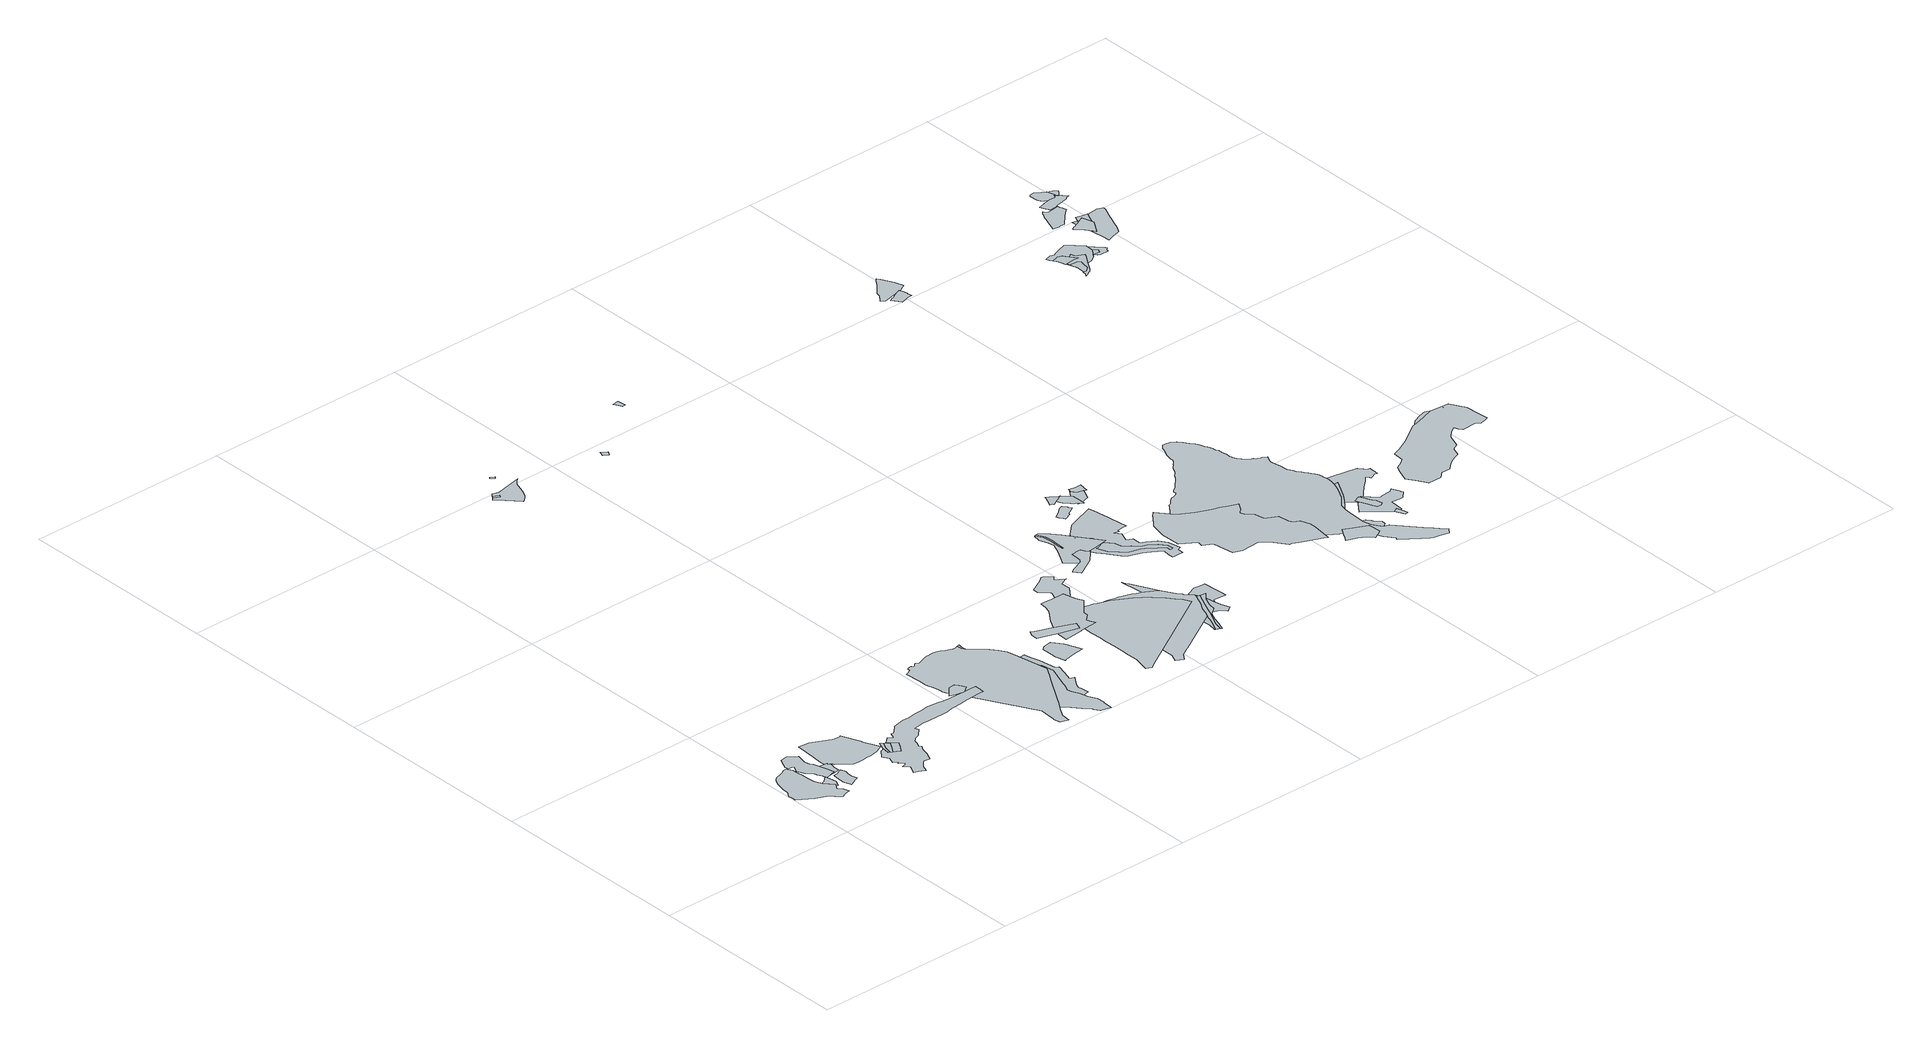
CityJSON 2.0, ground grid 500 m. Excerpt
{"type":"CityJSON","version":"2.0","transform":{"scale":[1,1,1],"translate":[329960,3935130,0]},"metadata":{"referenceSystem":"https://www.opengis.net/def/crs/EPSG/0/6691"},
"CityObjects":{
"object1":{"type":"GenericCityObject","attributes":{"prefecture":"14","disasterType":"1","areaType":"1","zoneNumber":"151-H24-47012","zoneName":"青根12","status":"0"},"geometry":[{"type":"MultiSurface","lod":"1","boundaries":[[[0,1,2,3,4,5,6,7,8,9,10,11,12,13,14,15,16,17,18,19,20,21,22,23,24,25,26,27,28,29,30,31,32,33,34]]]}]},
"object2":{"type":"GenericCityObject","attributes":{"prefecture":"14","disasterType":"1","areaType":"1","zoneNumber":"151-H24-47012","zoneName":"青根12","status":"0"},"geometry":[{"type":"MultiSurface","lod":"1","boundaries":[[[35,36,37,38,39,40,41,42,43,44,45,46]]]}]},
"object3":{"type":"GenericCityObject","attributes":{"prefecture":"14","disasterType":"1","areaType":"1","zoneNumber":"151-H24-47012","zoneName":"青根12","status":"0"},"geometry":[{"type":"MultiSurface","lod":"1","boundaries":[[[47,48,49,50,51,52,53,54,55,56,57,58,59,60,61,62,63,64,65,66,67,68,69,70]]]}]},
"object4":{"type":"GenericCityObject","attributes":{"prefecture":"14","disasterType":"1","areaType":"1","zoneNumber":"151-H24-47011","zoneName":"青根11","status":"0"},"geometry":[{"type":"MultiSurface","lod":"1","boundaries":[[[71,72,73,74,75,76,77,78,79,80,81,82,83,84]]]}]},
"object5":{"type":"GenericCityObject","attributes":{"prefecture":"14","disasterType":"1","areaType":"1","zoneNumber":"151-H24-47011","zoneName":"青根11","status":"0"},"geometry":[{"type":"MultiSurface","lod":"1","boundaries":[[[85,86,87,88,89,90,91,92,93,94,95,96,97,98]]]}]},
"object6":{"type":"GenericCityObject","attributes":{"prefecture":"14","disasterType":"1","areaType":"1","zoneNumber":"151-H24-47011","zoneName":"青根11","status":"0"},"geometry":[{"type":"MultiSurface","lod":"1","boundaries":[[[99,100,101,102,103,104,105,106,107,108,109,110,111,112,113,114,115,116,117,118,119,120,121]]]}]},
"object7":{"type":"GenericCityObject","attributes":{"prefecture":"14","disasterType":"1","areaType":"2","zoneNumber":"151-H24-47011","zoneName":"青根11","status":"0"},"geometry":[{"type":"MultiSurface","lod":"1","boundaries":[[[122,123,124,125,126,127,128]]]}]},
"object8":{"type":"GenericCityObject","attributes":{"prefecture":"14","disasterType":"1","areaType":"1","zoneNumber":"151-H24-47011","zoneName":"青根11","status":"0"},"geometry":[{"type":"MultiSurface","lod":"1","boundaries":[[[129,130,131,127,132,133,134,135,136,137,138,123,139]]]}]},
"object9":{"type":"GenericCityObject","attributes":{"prefecture":"14","disasterType":"1","areaType":"1","zoneNumber":"151-H24-47011","zoneName":"青根11","status":"0"},"geometry":[{"type":"MultiSurface","lod":"1","boundaries":[[[140,141,142,143,144,145,146,147,148,149,150,151,152,153,154,155,156,157,158,159,160,161,162,163,164,165,166,167,168,169,170,171,172,173,174,175,176,177,178,179,180,181,182,183,184,185,186,187,188,189,190,191,192,193,194,195,196,197,198,199,200,201,202,203,204,205,206,207,208,209,210]]]}]},
"object10":{"type":"GenericCityObject","attributes":{"prefecture":"14","disasterType":"1","areaType":"1","zoneNumber":"151-H24-47011","zoneName":"青根11","status":"0"},"geometry":[{"type":"MultiSurface","lod":"1","boundaries":[[[211,212,213,214,215,216,217,218,219,220]]]}]},
"object11":{"type":"GenericCityObject","attributes":{"prefecture":"14","disasterType":"2","areaType":"1","zoneNumber":82976,"zoneName":"口の沢","status":"0"},"geometry":[{"type":"MultiSurface","lod":"1","boundaries":[[[221,222,223,224,225,226,227,228,229,230,231,232,233,234,235,236,237,238,239,240,241,242,243,244,245,246,247,248,249,250,251,252,253,254,255,256,257,258,259,260,261,262,263,264,265,266,267,268,269,270,271,272,273,274,275,276,277,278,279,280,281,282,283,284,285,286,287,288,289,290]]]}]},
"object12":{"type":"GenericCityObject","attributes":{"prefecture":"14","disasterType":"2","areaType":"1","zoneNumber":82975,"zoneName":"東野","status":"0"},"geometry":[{"type":"MultiSurface","lod":"1","boundaries":[[[291,292,293,294,295,296,297,298,299,300,301,302,303,304,305,306,307,308,309,310,311,312,313,314,315,316,317,318,319,320,321,322,323,324,325,326,327,328,329,330,331,332,333,334,335,336,337,338,339,284,285,286,340,341,288,289,342]]]}]},
"object13":{"type":"GenericCityObject","attributes":{"prefecture":"14","disasterType":"2","areaType":"2","zoneNumber":84967,"zoneName":"小沢左支流3","status":"0"},"geometry":[{"type":"MultiSurface","lod":"1","boundaries":[[[343,344,345,346,347]]]}]},
"object14":{"type":"GenericCityObject","attributes":{"prefecture":"14","disasterType":"1","areaType":"1","zoneNumber":"151-H24-47007","zoneName":"青根7","status":"0"},"geometry":[{"type":"MultiSurface","lod":"1","boundaries":[[[348,349,350,351,352,353,354,355,356,357,358,359,360,361,362,363,364,365,366,367,368,369,370,371,372,373,374,375,376,377]]]}]},
"object15":{"type":"GenericCityObject","attributes":{"prefecture":"14","disasterType":"2","areaType":"1","zoneNumber":84967,"zoneName":"小沢左支流3","status":"0"},"geometry":[{"type":"MultiSurface","lod":"1","boundaries":[[[378,379,380,381,382,383,384,385,386,387,388,389,390,391,392,393,394]]]}]},
"object16":{"type":"GenericCityObject","attributes":{"prefecture":"14","disasterType":"2","areaType":"2","zoneNumber":84968,"zoneName":"小沢左支流2","status":"0"},"geometry":[{"type":"MultiSurface","lod":"1","boundaries":[[[395,396,397,398,399]]]}]},
"object17":{"type":"GenericCityObject","attributes":{"prefecture":"14","disasterType":"1","areaType":"1","zoneNumber":"151-H24-47007","zoneName":"青根7","status":"0"},"geometry":[{"type":"MultiSurface","lod":"1","boundaries":[[[400,401,402,403,404,405,406,407,408,409,410,411,412,413,414]]]}]},
"object18":{"type":"GenericCityObject","attributes":{"prefecture":"14","disasterType":"1","areaType":"1","zoneNumber":"151-H24-47007","zoneName":"青根7","status":"0"},"geometry":[{"type":"MultiSurface","lod":"1","boundaries":[[[415,416,417,418,419,420,421,422,423,424]]]}]},
"object19":{"type":"GenericCityObject","attributes":{"prefecture":"14","disasterType":"1","areaType":"1","zoneNumber":"151-H24-47006","zoneName":"青根6","status":"0"},"geometry":[{"type":"MultiSurface","lod":"1","boundaries":[[[425,426,427,428,429,430,431,432,433,434,435,436,437,438,439,440,441,442,443,444,445]]]}]},
"object20":{"type":"GenericCityObject","attributes":{"prefecture":"14","disasterType":"2","areaType":"2","zoneNumber":84965,"zoneName":"小沢右支流5","status":"0"},"geometry":[{"type":"MultiSurface","lod":"1","boundaries":[[[446,447,448,449,450]]]}]},
"object21":{"type":"GenericCityObject","attributes":{"prefecture":"14","disasterType":"2","areaType":"1","zoneNumber":82980,"zoneName":"中津1","status":"0"},"geometry":[{"type":"MultiSurface","lod":"1","boundaries":[[[451,452,453,454,455,456,457,458,459,460,461,462,463,464,465,466,467,468,469,470,471,472,473,474,475,476,477,478,479,480,481,482,483,484,485,486,487,488,489,490,491,492]]]}]},
"object22":{"type":"GenericCityObject","attributes":{"prefecture":"14","disasterType":"1","areaType":"1","zoneNumber":"151-H24-47006","zoneName":"青根6","status":"0"},"geometry":[{"type":"MultiSurface","lod":"1","boundaries":[[[493,494,495,496,497,498,499,500,501,502,503,504,505,506,507,508,509,510,511,512,513]]]}]},
"object23":{"type":"GenericCityObject","attributes":{"prefecture":"14","disasterType":"2","areaType":"1","zoneNumber":82981,"zoneName":"中津2","status":"0"},"geometry":[{"type":"MultiSurface","lod":"1","boundaries":[[[514,515,516,517,518,519,520,521,522,523,524,525,526,527,528,529,530,531,532,533,534,535,536,537,538,539,540,541,542,543,544,545,546,547,548,549,550,551,552,553]]]}]},
"object24":{"type":"GenericCityObject","attributes":{"prefecture":"14","disasterType":"2","areaType":"2","zoneNumber":82018,"zoneName":"横山沢","status":"0"},"geometry":[{"type":"MultiSurface","lod":"1","boundaries":[[[554,555,556,557,558,559,560,561,562,563,564,565,566,567,568,569]]]}]},
"object25":{"type":"GenericCityObject","attributes":{"prefecture":"14","disasterType":"2","areaType":"1","zoneNumber":82018,"zoneName":"横山沢","status":"0"},"geometry":[{"type":"MultiSurface","lod":"1","boundaries":[[[570,571,572,573,574,575,576,577,578,579,580,581,582,583,584,585,586,516,517,518,587,588,589,522,590,591]]]}]},
"object26":{"type":"GenericCityObject","attributes":{"prefecture":"14","disasterType":"2","areaType":"1","zoneNumber":82978,"zoneName":"横山","status":"0"},"geometry":[{"type":"MultiSurface","lod":"1","boundaries":[[[592,593,594,595,596,597,598,599,560,586,600,601,602,603,604,605]]]}]},
"object27":{"type":"GenericCityObject","attributes":{"prefecture":"14","disasterType":"1","areaType":"1","zoneNumber":"151-H25-66241","zoneName":"牧野西41","status":"0"},"geometry":[{"type":"MultiSurface","lod":"1","boundaries":[[[606,607,608,609,610,611,612,613,614,615,616,617,618,619,620,621,622,623,624,625,626,627,628,629]]]}]},
"object28":{"type":"GenericCityObject","attributes":{"prefecture":"14","disasterType":"1","areaType":"1","zoneNumber":"151-H24-47006","zoneName":"青根6","status":"0"},"geometry":[{"type":"MultiSurface","lod":"1","boundaries":[[[630,631,632,633,634,635,636,637,638,639,640,641,642,643,644,645,646,647,648,649]]]}]},
"object29":{"type":"GenericCityObject","attributes":{"prefecture":"14","disasterType":"2","areaType":"2","zoneNumber":84964,"zoneName":"小沢右支流4","status":"0"},"geometry":[{"type":"MultiSurface","lod":"1","boundaries":[[[650,651,652,653,654,655,656]]]}]},
"object30":{"type":"GenericCityObject","attributes":{"prefecture":"14","disasterType":"2","areaType":"2","zoneNumber":84054,"zoneName":"長又沢","status":"0"},"geometry":[{"type":"MultiSurface","lod":"1","boundaries":[[[657,658,659,660,661,662,663,664,665,666,667]]]}]},
"object31":{"type":"GenericCityObject","attributes":{"prefecture":"14","disasterType":"2","areaType":"1","zoneNumber":84054,"zoneName":"長又沢","status":"0"},"geometry":[{"type":"MultiSurface","lod":"1","boundaries":[[[668,669,670,671,672,673,674,675,676,677,678,679,680,681,682]]]}]},
"object32":{"type":"GenericCityObject","attributes":{"prefecture":"14","disasterType":"1","areaType":"1","zoneNumber":"151-H25-66241","zoneName":"牧野西41","status":"0"},"geometry":[{"type":"MultiSurface","lod":"1","boundaries":[[[683,684,685,686,687,688,689,690,691,692,693,694,695,696,697,698,699,700,701,702]]]}]},
"object33":{"type":"GenericCityObject","attributes":{"prefecture":"14","disasterType":"1","areaType":"2","zoneNumber":"151-H25-66241","zoneName":"牧野西41","status":"0"},"geometry":[{"type":"MultiSurface","lod":"1","boundaries":[[[703,704,705,706,707,708,709,710,711,712,713,714,715,716,717,718,719,720,721,722,723,724]]]}]},
"object34":{"type":"GenericCityObject","attributes":{"prefecture":"14","disasterType":"1","areaType":"1","zoneNumber":"151-H25-66241","zoneName":"牧野西41","status":"0"},"geometry":[{"type":"MultiSurface","lod":"1","boundaries":[[[725,726,727,728,729,730,731,732,733,734,735,736,737,738,739,740,741,742,743,744,745,746,747,748,749,750,751,752,753,754,755,756,757,758,759,760,761,762,763,764,765,766,767,768,769,770]]]}]},
"object35":{"type":"GenericCityObject","attributes":{"prefecture":"14","disasterType":"1","areaType":"1","zoneNumber":"151-H25-66240","zoneName":"牧野西40","status":"0"},"geometry":[{"type":"MultiSurface","lod":"1","boundaries":[[[771,772,773,774,775,776,777,778,779,780,781,782,783,784,785,786,787,788]]]}]},
"object36":{"type":"GenericCityObject","attributes":{"prefecture":"14","disasterType":"1","areaType":"1","zoneNumber":"151-H25-66240","zoneName":"牧野西40","status":"0"},"geometry":[{"type":"MultiSurface","lod":"1","boundaries":[[[789,790,791,792,793,794,795,796,797,798,799]]]}]},
"object37":{"type":"GenericCityObject","attributes":{"prefecture":"14","disasterType":"1","areaType":"1","zoneNumber":"151-H25-66240","zoneName":"牧野西40","status":"0"},"geometry":[{"type":"MultiSurface","lod":"1","boundaries":[[[795,800,801,802,803,804,805,806,807,808,809,810,811,812,813,814,815,816]]]}]},
"object38":{"type":"GenericCityObject","attributes":{"prefecture":"14","disasterType":"1","areaType":"1","zoneNumber":"151-H25-66240","zoneName":"牧野西40","status":"0"},"geometry":[{"type":"MultiSurface","lod":"1","boundaries":[[[817,818,819,820,821,822,823,824,825,826,827,828,829,830,831,832,833,834,835,836,837,838,839,840,841]]]}]},
"object39":{"type":"GenericCityObject","attributes":{"prefecture":"14","disasterType":"1","areaType":"1","zoneNumber":"151-H25-66240","zoneName":"牧野西40","status":"0"},"geometry":[{"type":"MultiSurface","lod":"1","boundaries":[[[842,843,844,845,846,847,848,849,850,851,852,853,854,855]]]}]},
"object40":{"type":"GenericCityObject","attributes":{"prefecture":"14","disasterType":"1","areaType":"1","zoneNumber":"151-H24-47005","zoneName":"青根5","status":"0"},"geometry":[{"type":"MultiSurface","lod":"1","boundaries":[[[856,857,858,859,860,861,862,863,864,865,866,867,868,869,870,871,872,873,874,875,876,877,878,879,880,881,882,883,884,885,886,887,888,889,890,891,892,893,894,895,896,897,898,899]]]}]},
"object41":{"type":"GenericCityObject","attributes":{"prefecture":"14","disasterType":"1","areaType":"1","zoneNumber":"151-H24-47005","zoneName":"青根5","status":"0"},"geometry":[{"type":"MultiSurface","lod":"1","boundaries":[[[900,901,902,903,904,905,906,907,908,909,910,911]]]}]},
"object42":{"type":"GenericCityObject","attributes":{"prefecture":"14","disasterType":"2","areaType":"1","zoneNumber":82019,"zoneName":"平丸沢","status":"0"},"geometry":[{"type":"MultiSurface","lod":"1","boundaries":[[[912,913,914,915,916,917,918,919,920,921,922,923,924,925,926,927,928,929,930,931,932,933,934,935,936,937,938,939,940,941,942,943,944,945,946,947,948,949,950,951,952,953,954,955,956,957,958,959,960,961,962,963,964,965,966,967,968,969,970,971,972,973,974,975,976,977,978,979,980,981,982,983,984,985,986,987,988,989,990,991,992,993,994,995,996,997,998,999,1000,1001,1002,1003,1004,1005,1006,1007,1008,1009,1010,1011,1012,1013,1014,1015,1016,1017,1018,1019,1020,1021,1022,1023,1024,1025,1026,1027,1028,1029,1030,1031,1032,1033,1034,1035,1036,1037,1038,1039,1040,1041,1042,1043,1044,1045,1046,1047,1048,1049,1050,1051,1052,1053,1054,1055,1056,1057,1058,1059,1060,1061,1062,1063,1064,1065,1066,1067,1068,1069,1070,1071,1072,1073,1074,1075,1076,1077,1078,1079,1080,1081,1082,1083,1084,1085,1086,1087,1088,1089,1090,1091,1092,1093,1094,1095,1096,1097,1098,1099,1100,1101,1102,1103,1104,1105,1106,1107,1108,1109,1110,1111,1112,1113,1114,1115,1116,1117,1118,1119,1120,1121,1122,1123,1124,1125,1126,1127,1128,1129,1130,1131,1132,1133,1134,1135,1136,1137,1138,1139,1140,1141,1142,1143,1144,1145,1146,1147,1148,1149,1150,1151,1152,1153,1154,1155,1156,1157,1158,1159,1160,1161,1162,1163,1164,1165,1166,1167,1168,1169,1170]]]}]},
"object43":{"type":"GenericCityObject","attributes":{"prefecture":"14","disasterType":"1","areaType":"1","zoneNumber":"151-H24-47005","zoneName":"青根5","status":"0"},"geometry":[{"type":"MultiSurface","lod":"1","boundaries":[[[1171,1172,1173,1174,1175,1176,1177,1178,1179,1180,1181,1182,1183,1184]]]}]},
"object44":{"type":"GenericCityObject","attributes":{"prefecture":"14","disasterType":"1","areaType":"1","zoneNumber":"151-H24-47005","zoneName":"青根5","status":"0"},"geometry":[{"type":"MultiSurface","lod":"1","boundaries":[[[1185,1186,1187,1188,1189,1043,1190,1191,1192,1193,1194,1195,1196,1197,1198,1199,1200,1201]]]}]},
"object45":{"type":"GenericCityObject","attributes":{"prefecture":"14","disasterType":"1","areaType":"1","zoneNumber":"151-H24-47004","zoneName":"青根4","status":"0"},"geometry":[{"type":"MultiSurface","lod":"1","boundaries":[[[1202,1203,1204,1205,1206,1207,1208,1209,1210,1211,1212,1213]]]}]},
"object46":{"type":"GenericCityObject","attributes":{"prefecture":"14","disasterType":"1","areaType":"1","zoneNumber":"151-H24-47004","zoneName":"青根4","status":"0"},"geometry":[{"type":"MultiSurface","lod":"1","boundaries":[[[1214,1215,1216,1217,1218,1219,1220,1221,1222,1223]]]}]},
"object47":{"type":"GenericCityObject","attributes":{"prefecture":"14","disasterType":"1","areaType":"1","zoneNumber":"151-H24-47004","zoneName":"青根4","status":"0"},"geometry":[{"type":"MultiSurface","lod":"1","boundaries":[[[1224,1225,1226,1218,1227,1228,1229,1230,1231,1232,1233,1234,1235,1236,1237,1238,1239,1240,1241,1242,1243,1244,1245]]]}]},
"object48":{"type":"GenericCityObject","attributes":{"prefecture":"14","disasterType":"1","areaType":"1","zoneNumber":"151-H24-47004","zoneName":"青根4","status":"0"},"geometry":[{"type":"MultiSurface","lod":"1","boundaries":[[[1246,1247,1248,1249,1250,1251,1252,1253,1254,1255,1256,1257,1258,1259,1260,1261,1262,1263,1264,1265,1266,1267,1268,1269,1270]]]}]},
"object49":{"type":"GenericCityObject","attributes":{"prefecture":"14","disasterType":"1","areaType":"1","zoneNumber":"151-H25-66238","zoneName":"牧野西38","status":"0"},"geometry":[{"type":"MultiSurface","lod":"1","boundaries":[[[1271,1272,1273,1274,1275,1276,1277,1278,1279,1280,1281,1282,1283,1284,1285,1286]]]}]},
"object50":{"type":"GenericCityObject","attributes":{"prefecture":"14","disasterType":"1","areaType":"1","zoneNumber":"151-H25-66238","zoneName":"牧野西38","status":"0"},"geometry":[{"type":"MultiSurface","lod":"1","boundaries":[[[1287,1288,1289,1290,1291,1292,1293,1294,1295,1296,1297,1298,1299,1300,1301,1302,1303,1304,1305]]]}]},
"object51":{"type":"GenericCityObject","attributes":{"prefecture":"14","disasterType":"1","areaType":"2","zoneNumber":"151-H25-66238","zoneName":"牧野西38","status":"0"},"geometry":[{"type":"MultiSurface","lod":"1","boundaries":[[[1306,1307,1308,1298,1299,1309,1310,1311,1312,1289]]]}]},
"object52":{"type":"GenericCityObject","attributes":{"prefecture":"14","disasterType":"1","areaType":"1","zoneNumber":"151-H24-47004","zoneName":"青根4","status":"0"},"geometry":[{"type":"MultiSurface","lod":"1","boundaries":[[[1313,1314,1315,1316,1317,1318,1319,1320,1321,1322,1323,1324,1325,1326,1327,1328,1329,1330,1331,1332,1333,1334,1335,1336,1337,1338,1339,1340,1341,1342,1343,1344,1345,1346,1347,1348,1349,1350,1351,1352,1353,1354]]]}]},
"object53":{"type":"GenericCityObject","attributes":{"prefecture":"14","disasterType":"1","areaType":"1","zoneNumber":"151-H24-47004","zoneName":"青根4","status":"0"},"geometry":[{"type":"MultiSurface","lod":"1","boundaries":[[[1355,1356,1357,1358,1359,1360,1361,1362,1363,1364,1365,1366,1367,1368,1369,1370,1371,1372,1373,1374,1375]]]}]},
"object54":{"type":"GenericCityObject","attributes":{"prefecture":"14","disasterType":"1","areaType":"2","zoneNumber":"151-H25-66236","zoneName":"牧野西36","status":"0"},"geometry":[{"type":"MultiSurface","lod":"1","boundaries":[[[1376,1377,1378,1379,1380,1381,1382,1383,1384,1385,1386,1387,1388]]]}]},
"object55":{"type":"GenericCityObject","attributes":{"prefecture":"14","disasterType":"1","areaType":"2","zoneNumber":"151-H25-66236","zoneName":"牧野西36","status":"0"},"geometry":[{"type":"MultiSurface","lod":"1","boundaries":[[[1389,1390,1391,1392,1393,1394,1395,1396,1397,1398,1399,1400]]]}]},
"object56":{"type":"GenericCityObject","attributes":{"prefecture":"14","disasterType":"1","areaType":"1","zoneNumber":"151-H25-66236","zoneName":"牧野西36","status":"0"},"geometry":[{"type":"MultiSurface","lod":"1","boundaries":[[[1401,1382,1383,1384,1385,1386,1402,1403,1404,1405,1406,1407,1408,1409,1410,1411,1412,1413,1414,1415,1416,1417,1418,1419,1420,1421]]]}]},
"object57":{"type":"GenericCityObject","attributes":{"prefecture":"14","disasterType":"1","areaType":"1","zoneNumber":"151-H25-66236","zoneName":"牧野西36","status":"0"},"geometry":[{"type":"MultiSurface","lod":"1","boundaries":[[[1422,1423,1424,1425,1426,1427,1428,1429,1430,1431,1432,1433,1434,1435,1436,1437,1438,1439,1440,1441,1442,1443,1444,1445,1446,1393,1394,1395,1396,1447]]]}]},
"object58":{"type":"GenericCityObject","attributes":{"prefecture":"14","disasterType":"1","areaType":"2","zoneNumber":"151-H25-66236","zoneName":"牧野西36","status":"0"},"geometry":[{"type":"MultiSurface","lod":"1","boundaries":[[[1448,1449,1450,1451,1452,1453,1454,1455,1456]]]}]},
"object59":{"type":"GenericCityObject","attributes":{"prefecture":"14","disasterType":"1","areaType":"1","zoneNumber":"151-H25-66236","zoneName":"牧野西36","status":"0"},"geometry":[{"type":"MultiSurface","lod":"1","boundaries":[[[1457,1453,1458,1459,1460,1461,1462,1463,1464,1465,1466,1467,1468,1469,1470,1471,1472]]]}]},
"object60":{"type":"GenericCityObject","attributes":{"prefecture":"14","disasterType":"1","areaType":"1","zoneNumber":"151-H25-66235","zoneName":"牧野西35","status":"0"},"geometry":[{"type":"MultiSurface","lod":"1","boundaries":[[[1473,1474,1475,1476,1477,1478,1479,1480,1481,1482,1483,1484,1485,1486,1487,1488,1489,1490,1491,1492,1493,1494,1495,1496,1497]]]}]},
"object61":{"type":"GenericCityObject","attributes":{"prefecture":"14","disasterType":"1","areaType":"1","zoneNumber":"151-H25-66234","zoneName":"牧野西34","status":"0"},"geometry":[{"type":"MultiSurface","lod":"1","boundaries":[[[1498,1499,1500,1501,1502,1503,1504,1505,1506,1507,1508,1509,1510,1511,1512,1513,1514,1515]]]}]},
"object62":{"type":"GenericCityObject","attributes":{"prefecture":"14","disasterType":"1","areaType":"1","zoneNumber":"151-H25-66234","zoneName":"牧野西34","status":"0"},"geometry":[{"type":"MultiSurface","lod":"1","boundaries":[[[1516,1517,1518,1519,1520,1521,1522,1523,1524,1525,1526,1527,1528,1529]]]}]},
"object63":{"type":"GenericCityObject","attributes":{"prefecture":"14","disasterType":"1","areaType":"1","zoneNumber":"151-H25-66234","zoneName":"牧野西34","status":"0"},"geometry":[{"type":"MultiSurface","lod":"1","boundaries":[[[1530,1531,1532,1533,1534,1535,1536,1537,1538,1539,1540,1541,1542,1543,1544,1545,1546,1547,1548,1549,1550,1551,1552,1553,1554,1555]]]}]},
"object64":{"type":"GenericCityObject","attributes":{"prefecture":"14","disasterType":"1","areaType":"1","zoneNumber":"151-H25-66235","zoneName":"牧野西35","status":"0"},"geometry":[{"type":"MultiSurface","lod":"1","boundaries":[[[1556,1557,1558,1559,1560,1561,1562,1563,1564,1565,1566,1567,1568,1569,1570,1571,1572,1573,1574,1575,1576,1577,1578,1579]]]}]},
"object65":{"type":"GenericCityObject","attributes":{"prefecture":"14","disasterType":"1","areaType":"1","zoneNumber":"151-H25-66235","zoneName":"牧野西35","status":"0"},"geometry":[{"type":"MultiSurface","lod":"1","boundaries":[[[1580,1581,1582,1583,1584,1585,1586,1587,1588,1589,1590,1591,1592,1593,1594,1595,1596,1597,1598,1599]]]}]},
"object66":{"type":"GenericCityObject","attributes":{"prefecture":"14","disasterType":"1","areaType":"1","zoneNumber":"151-H25-66235","zoneName":"牧野西35","status":"0"},"geometry":[{"type":"MultiSurface","lod":"1","boundaries":[[[1600,1601,1602,1603,1604,1605,1606,1607,1608,1609,1610,1611,1612,1613,1614,1615,1616,1617,1618]]]}]}
},
"vertices":[
[96,115,0],[102,117,0],[112,119,0],[108,134,0],[100,141,0],[98,144,0],[100,145,0],[108,157,0],[89,179,0],[81,197,0],[81,212,0],[80,223,0],[80,233,0],[78,246,0],[78,259,0],[73,270,0],[69,271,0],[66,271,0],[63,271,0],[55,267,0],[32,259,0],[28,255,0],[24,251,0],[19,240,0],[15,227,0],[12,214,0],[12,201,0],[2,187,0],[4,175,0],[4,168,0],[38,145,0],[67,132,0],[77,123,0],[87,112,0],[89,112,0],
[117,166,0],[116,176,0],[114,185,0],[112,195,0],[98,182,0],[77,176,0],[87,168,0],[98,160,0],[101,156,0],[103,152,0],[103,151,0],[109,151,0],
[129,195,0],[139,197,0],[136,213,0],[132,227,0],[126,249,0],[120,255,0],[118,268,0],[125,293,0],[104,308,0],[86,305,0],[78,289,0],[74,281,0],[74,279,0],[74,275,0],[74,271,0],[87,269,0],[90,268,0],[81,250,0],[89,232,0],[103,218,0],[105,212,0],[110,201,0],[111,190,0],[121,192,0],
[128,175,0],[127,155,0],[134,136,0],[144,140,0],[151,143,0],[160,147,0],[155,161,0],[157,174,0],[158,182,0],[155,194,0],[146,190,0],[140,187,0],[138,186,0],[129,186,0],
[141,195,0],[151,196,0],[151,210,0],[154,225,0],[149,229,0],[150,232,0],[140,233,0],[122,235,0],[103,237,0],[108,229,0],[114,220,0],[117,208,0],[120,193,0],[133,194,0],
[176,318,0],[149,321,0],[145,271,0],[143,244,0],[144,236,0],[145,226,0],[156,227,0],[158,219,0],[174,209,0],[191,194,0],[207,193,0],[218,193,0],[225,194,0],[241,195,0],[260,199,0],[279,208,0],[275,217,0],[262,248,0],[262,249,0],[243,295,0],[240,294,0],[223,294,0],[222,296,0],
[303,204,0],[299,208,0],[293,213,0],[285,196,0],[280,178,0],[284,175,0],[294,190,0],
[286,219,0],[278,200,0],[276,180,0],[291,171,0],[300,166,0],[302,169,0],[309,179,0],[317,193,0],[316,194,0],[310,199,0],[298,209,0],
[495,256,0],[490,257,0],[473,260,0],[456,260,0],[439,257,0],[419,257,0],[402,254,0],[382,254,0],[354,247,0],[340,233,0],[334,229,0],[328,230,0],[323,216,0],[312,224,0],[302,214,0],[284,203,0],[274,195,0],[268,194,0],[254,176,0],[262,159,0],[257,144,0],[268,137,0],[263,133,0],[274,124,0],[270,119,0],[261,117,0],[273,106,0],[263,85,0],[272,81,0],[279,77,0],[288,73,0],[294,91,0],[295,91,0],[303,100,0],[309,105,0],[323,102,0],[326,107,0],[326,108,0],[333,121,0],[337,140,0],[344,151,0],[340,155,0],[345,166,0],[348,177,0],[353,181,0],[355,183,0],[368,188,0],[384,205,0],[381,214,0],[382,214,0],[391,216,0],[409,219,0],[425,218,0],[443,218,0],[461,217,0],[476,218,0],[492,222,0],[497,221,0],[517,223,0],[537,226,0],[557,227,0],[573,228,0],[586,229,0],[587,239,0],[587,240,0],[587,243,0],[588,254,0],[572,254,0],[555,254,0],[535,254,0],[515,255,0],
[571,265,0],[566,274,0],[563,280,0],[558,289,0],[541,286,0],[521,263,0],[536,258,0],[547,255,0],[556,251,0],[559,256,0],
[626,408,0],[621,411,0],[617,412,0],[613,412,0],[609,413,0],[603,413,0],[596,412,0],[592,412,0],[584,410,0],[576,408,0],[559,401,0],[552,406,0],[548,402,0],[542,397,0],[540,400,0],[539,404,0],[533,404,0],[529,401,0],[526,400,0],[527,396,0],[527,393,0],[510,385,0],[513,352,0],[513,338,0],[512,330,0],[514,322,0],[518,311,0],[520,294,0],[521,284,0],[524,276,0],[529,270,0],[573,190,0],[584,170,0],[595,149,0],[606,129,0],[617,109,0],[628,88,0],[625,68,0],[624,48,0],[623,46,0],[627,31,0],[645,24,0],[648,46,0],[648,48,0],[660,67,0],[673,87,0],[685,107,0],[697,126,0],[709,146,0],[721,166,0],[733,185,0],[747,209,0],[730,299,0],[727,312,0],[718,330,0],[706,345,0],[694,356,0],[681,368,0],[671,377,0],[668,381,0],[665,387,0],[664,392,0],[664,399,0],[658,396,0],[657,395,0],[654,396,0],[649,397,0],[645,398,0],[640,400,0],[635,403,0],
[656,382,0],[657,375,0],[656,358,0],[654,337,0],[650,316,0],[649,296,0],[648,275,0],[649,255,0],[651,235,0],[652,215,0],[657,196,0],[660,180,0],[661,164,0],[659,148,0],[653,124,0],[650,107,0],[650,97,0],[652,93,0],[667,75,0],[682,58,0],[697,40,0],[712,23,0],[713,21,0],[721,8,0],[745,2,0],[747,27,0],[748,29,0],[747,49,0],[738,68,0],[733,88,0],[725,106,0],[723,116,0],[728,127,0],[735,149,0],[743,171,0],[751,193,0],[746,224,0],[735,245,0],[720,270,0],[708,287,0],[700,304,0],[694,325,0],[692,344,0],[681,363,0],[671,376,0],[669,384,0],[669,391,0],[671,401,0],[663,398,0],[651,397,0],[648,397,0],[651,389,0],
[339,1482,0],[341,1486,0],[327,1493,0],[326,1491,0],[324,1488,0],
[770,195,0],[763,200,0],[760,221,0],[755,242,0],[751,261,0],[747,280,0],[737,279,0],[734,279,0],[724,278,0],[726,256,0],[729,237,0],[733,216,0],[736,198,0],[728,195,0],[725,179,0],[723,156,0],[711,158,0],[702,143,0],[690,119,0],[694,88,0],[698,67,0],[729,75,0],[740,78,0],[750,81,0],[748,100,0],[747,108,0],[750,119,0],[767,143,0],[756,147,0],[764,170,0],
[379,1450,0],[383,1455,0],[386,1462,0],[389,1469,0],[392,1478,0],[396,1489,0],[399,1497,0],[402,1501,0],[407,1506,0],[414,1511,0],[370,1501,0],[348,1496,0],[334,1501,0],[319,1483,0],[338,1463,0],[364,1435,0],[374,1444,0],
[379,1543,0],[383,1547,0],[374,1554,0],[373,1552,0],[371,1551,0],
[801,208,0],[802,208,0],[806,209,0],[821,212,0],[855,217,0],[846,236,0],[838,258,0],[821,281,0],[809,279,0],[800,277,0],[792,270,0],[792,251,0],[792,230,0],[797,205,0],[797,206,0],
[912,301,0],[866,319,0],[826,335,0],[817,339,0],[810,326,0],[810,311,0],[819,308,0],[858,296,0],[906,283,0],[909,291,0],
[909,408,0],[905,388,0],[899,372,0],[891,361,0],[878,344,0],[866,322,0],[856,293,0],[854,268,0],[864,268,0],[900,272,0],[901,272,0],[945,276,0],[939,291,0],[937,298,0],[951,310,0],[953,323,0],[984,358,0],[976,377,0],[969,407,0],[937,407,0],[919,408,0],
[628,1465,0],[613,1474,0],[609,1462,0],[615,1458,0],[621,1454,0],
[1132,236,0],[1126,244,0],[1120,251,0],[1113,258,0],[1106,265,0],[1099,272,0],[1092,279,0],[1085,285,0],[1077,291,0],[1069,297,0],[1061,302,0],[1052,307,0],[1044,312,0],[1035,316,0],[1026,321,0],[1017,325,0],[1008,328,0],[999,331,0],[990,334,0],[980,337,0],[971,339,0],[961,341,0],[950,344,0],[937,345,0],[925,346,0],[915,346,0],[911,249,0],[911,226,0],[911,203,0],[912,180,0],[912,157,0],[912,134,0],[912,112,0],[912,111,0],[908,90,0],[903,70,0],[915,63,0],[933,76,0],[1152,205,0],[1147,214,0],[1142,223,0],[1138,228,0],
[994,439,0],[1010,447,0],[1013,447,0],[991,462,0],[999,470,0],[992,477,0],[987,482,0],[985,484,0],[982,485,0],[979,486,0],[978,486,0],[966,477,0],[934,460,0],[933,447,0],[953,430,0],[953,423,0],[946,408,0],[955,403,0],[965,397,0],[975,391,0],[995,417,0],
[1173,218,0],[1173,219,0],[1173,220,0],[1172,222,0],[1165,227,0],[1157,235,0],[1156,240,0],[1156,242,0],[1150,246,0],[1130,284,0],[1121,289,0],[1113,293,0],[1104,298,0],[1095,302,0],[1086,306,0],[1077,310,0],[1068,313,0],[1059,316,0],[1049,319,0],[1040,321,0],[1030,323,0],[1021,325,0],[1011,326,0],[1001,327,0],[992,327,0],[979,328,0],[978,71,0],[970,53,0],[987,43,0],[999,59,0],[1019,71,0],[1020,71,0],[1138,140,0],[1144,154,0],[1149,168,0],[1152,173,0],[1156,180,0],[1163,192,0],[1163,194,0],[1173,216,0],
[1131,105,0],[1139,123,0],[1148,141,0],[1156,159,0],[1164,177,0],[1173,195,0],[1180,211,0],[1172,214,0],[1165,199,0],[1156,181,0],[1147,163,0],[1139,144,0],[1133,125,0],[1126,107,0],[1116,89,0],[1125,85,0],
[1099,344,0],[1095,352,0],[1091,359,0],[1118,110,0],[1114,90,0],[1129,83,0],[1136,102,0],[1142,121,0],[1151,140,0],[1168,154,0],[1172,172,0],[1180,193,0],[1195,210,0],[1191,210,0],[1185,210,0],[1184,210,0],[1178,212,0],[1164,227,0],[1158,233,0],[1155,243,0],[1130,283,0],[1123,298,0],
[1167,141,0],[1170,140,0],[1184,125,0],[1198,136,0],[1189,155,0],[1189,159,0],[1186,178,0],[1182,201,0],[1170,190,0],[1169,189,0],[1163,177,0],[1160,169,0],[1157,165,0],[1150,148,0],
[1054,444,0],[1090,464,0],[1091,465,0],[1094,467,0],[1100,470,0],[1104,474,0],[1114,485,0],[1116,487,0],[1118,489,0],[1123,495,0],[1116,504,0],[1113,514,0],[1109,514,0],[1100,513,0],[1099,513,0],[1094,512,0],[1087,511,0],[1087,498,0],[1086,490,0],[1086,485,0],[1082,480,0],[1081,478,0],[1050,465,0],[1042,459,0],
[1220,207,0],[1218,239,0],[1206,240,0],[1191,242,0],[1167,232,0],[1157,213,0],[1151,192,0],[1146,174,0],[1160,170,0],[1166,168,0],[1171,167,0],[1175,167,0],[1185,164,0],[1187,172,0],[1190,178,0],[1193,180,0],[1196,179,0],[1206,177,0],[1223,177,0],[1222,187,0],
[776,1601,0],[776,1602,0],[761,1599,0],[762,1598,0],[771,1580,0],[775,1581,0],[778,1581,0],
[1088,602,0],[1089,582,0],[1089,562,0],[1088,543,0],[1091,544,0],[1092,562,0],[1093,582,0],[1092,602,0],[1082,620,0],[1080,619,0],[1077,618,0],
[1078,476,0],[1083,467,0],[1098,478,0],[1119,498,0],[1150,501,0],[1178,507,0],[1121,585,0],[1107,604,0],[1087,621,0],[1076,618,0],[1073,600,0],[1080,580,0],[1083,563,0],[1072,538,0],[1050,500,0],
[1121,495,0],[1127,498,0],[1128,499,0],[1142,505,0],[1134,511,0],[1133,515,0],[1135,515,0],[1145,521,0],[1162,530,0],[1147,545,0],[1145,547,0],[1135,556,0],[1132,558,0],[1127,563,0],[1116,545,0],[1108,530,0],[1106,519,0],[1106,504,0],[1112,491,0],[1118,494,0],
[1263,390,0],[1261,405,0],[1249,421,0],[1231,434,0],[1216,440,0],[1203,455,0],[1187,466,0],[1183,485,0],[1169,504,0],[1161,501,0],[1150,497,0],[1145,496,0],[1141,495,0],[1151,470,0],[1168,454,0],[1184,439,0],[1210,432,0],[1226,424,0],[1240,412,0],[1254,400,0],[1255,389,0],[1258,389,0],
[1129,483,0],[1143,465,0],[1152,453,0],[1161,439,0],[1164,436,0],[1165,435,0],[1172,429,0],[1202,419,0],[1219,409,0],[1230,401,0],[1242,392,0],[1240,387,0],[1241,382,0],[1239,379,0],[1239,364,0],[1243,364,0],[1249,364,0],[1257,364,0],[1267,364,0],[1268,379,0],[1276,382,0],[1274,391,0],[1270,413,0],[1258,432,0],[1237,445,0],[1224,451,0],[1225,473,0],[1210,480,0],[1220,504,0],[1209,517,0],[1222,514,0],[1222,519,0],[1225,521,0],[1229,520,0],[1238,521,0],[1248,522,0],[1242,562,0],[1241,571,0],[1236,614,0],[1234,624,0],[1219,619,0],[1197,611,0],[1163,599,0],[1137,574,0],[1118,541,0],[1125,493,0],
[1190,638,0],[1201,644,0],[1210,650,0],[1205,658,0],[1205,659,0],[1203,662,0],[1202,663,0],[1198,670,0],[1189,665,0],[1180,659,0],[1178,656,0],[1161,646,0],[1164,639,0],[1165,637,0],[1166,635,0],[1167,634,0],[1171,626,0],[1189,634,0],
[1192,710,0],[1187,699,0],[1183,690,0],[1191,689,0],[1192,686,0],[1200,691,0],[1215,699,0],[1220,703,0],[1204,714,0],[1196,719,0],[1194,715,0],
[1210,696,0],[1209,695,0],[1201,692,0],[1208,678,0],[1219,668,0],[1220,666,0],[1227,660,0],[1228,660,0],[1232,656,0],[1233,655,0],[1242,648,0],[1242,671,0],[1242,682,0],[1238,686,0],[1229,694,0],[1222,702,0],[1217,699,0],
[1237,652,0],[1262,660,0],[1265,667,0],[1266,669,0],[1270,677,0],[1270,678,0],[1274,686,0],[1258,690,0],[1249,702,0],[1245,695,0],[1244,694,0],[1235,681,0],[1234,680,0],[1232,677,0],[1233,675,0],[1234,672,0],[1234,670,0],[1235,666,0],[1235,663,0],[1232,663,0],[1232,661,0],[1232,660,0],[1233,658,0],[1232,657,0],[1230,653,0],
[1282,693,0],[1282,697,0],[1283,698,0],[1284,707,0],[1270,707,0],[1254,710,0],[1253,706,0],[1251,700,0],[1250,696,0],[1249,695,0],[1247,687,0],[1266,685,0],[1280,683,0],[1281,691,0],
[1521,300,0],[1516,309,0],[1512,336,0],[1485,351,0],[1480,375,0],[1465,393,0],[1462,401,0],[1462,403,0],[1462,404,0],[1463,404,0],[1464,405,0],[1471,409,0],[1483,430,0],[1474,433,0],[1463,437,0],[1443,445,0],[1427,451,0],[1392,465,0],[1357,485,0],[1326,524,0],[1314,512,0],[1315,511,0],[1291,483,0],[1282,444,0],[1282,395,0],[1318,371,0],[1316,358,0],[1338,346,0],[1341,328,0],[1346,294,0],[1367,286,0],[1414,288,0],[1434,270,0],[1437,266,0],[1447,252,0],[1456,237,0],[1462,237,0],[1476,231,0],[1527,209,0],[1536,205,0],[1540,236,0],[1543,254,0],[1542,270,0],[1535,293,0],
[1624,146,0],[1633,152,0],[1631,183,0],[1600,199,0],[1579,210,0],[1568,192,0],[1561,180,0],[1555,171,0],[1580,162,0],[1599,152,0],[1611,139,0],[1620,144,0],
[1423,565,0],[1420,563,0],[1416,560,0],[1415,559,0],[1413,557,0],[1413,556,0],[1412,553,0],[1412,550,0],[1412,548,0],[1411,547,0],[1410,546,0],[1408,545,0],[1406,544,0],[1403,543,0],[1401,542,0],[1396,541,0],[1393,540,0],[1390,538,0],[1388,537,0],[1385,534,0],[1380,529,0],[1377,526,0],[1374,524,0],[1372,523,0],[1371,522,0],[1370,522,0],[1365,515,0],[1353,501,0],[1349,496,0],[1345,491,0],[1342,488,0],[1340,483,0],[1338,478,0],[1336,473,0],[1335,471,0],[1333,463,0],[1332,457,0],[1331,448,0],[1332,447,0],[1332,439,0],[1332,438,0],[1331,433,0],[1331,432,0],[1331,428,0],[1331,426,0],[1331,423,0],[1330,418,0],[1330,413,0],[1330,410,0],[1330,408,0],[1331,406,0],[1335,402,0],[1336,400,0],[1338,397,0],[1340,396,0],[1341,396,0],[1343,396,0],[1344,396,0],[1345,395,0],[1346,393,0],[1347,392,0],[1348,392,0],[1349,391,0],[1350,390,0],[1350,389,0],[1351,389,0],[1352,389,0],[1355,389,0],[1357,388,0],[1358,388,0],[1359,388,0],[1361,388,0],[1362,389,0],[1363,389,0],[1364,388,0],[1365,388,0],[1365,387,0],[1365,386,0],[1364,385,0],[1363,383,0],[1361,370,0],[1358,360,0],[1357,356,0],[1357,350,0],[1356,345,0],[1355,329,0],[1369,323,0],[1395,312,0],[1409,305,0],[1417,299,0],[1432,285,0],[1439,277,0],[1446,270,0],[1452,263,0],[1462,257,0],[1478,248,0],[1504,235,0],[1528,222,0],[1608,169,0],[1617,152,0],[1625,132,0],[1642,109,0],[1639,102,0],[1679,72,0],[1695,61,0],[1702,58,0],[1716,55,0],[1738,50,0],[1748,62,0],[1735,77,0],[1726,87,0],[1721,92,0],[1664,156,0],[1652,161,0],[1636,184,0],[1632,204,0],[1634,227,0],[1635,250,0],[1636,265,0],[1638,275,0],[1641,282,0],[1645,287,0],[1650,293,0],[1656,299,0],[1661,305,0],[1665,311,0],[1668,317,0],[1670,320,0],[1672,325,0],[1679,338,0],[1682,346,0],[1684,354,0],[1686,361,0],[1688,368,0],[1689,376,0],[1689,380,0],[1689,386,0],[1688,392,0],[1687,397,0],[1686,403,0],[1684,408,0],[1682,413,0],[1679,416,0],[1677,420,0],[1674,424,0],[1672,427,0],[1665,437,0],[1663,440,0],[1659,447,0],[1657,450,0],[1656,453,0],[1653,460,0],[1650,465,0],[1649,471,0],[1648,484,0],[1646,495,0],[1644,510,0],[1646,517,0],[1648,521,0],[1650,525,0],[1652,528,0],[1650,529,0],[1645,534,0],[1643,535,0],[1642,535,0],[1637,535,0],[1635,536,0],[1634,536,0],[1632,538,0],[1627,542,0],[1625,544,0],[1619,546,0],[1617,548,0],[1615,549,0],[1610,554,0],[1605,559,0],[1602,562,0],[1600,565,0],[1599,568,0],[1597,573,0],[1595,576,0],[1595,579,0],[1594,582,0],[1594,586,0],[1594,593,0],[1594,596,0],[1593,602,0],[1592,605,0],[1592,608,0],[1592,611,0],[1592,615,0],[1592,616,0],[1591,618,0],[1590,620,0],[1588,623,0],[1588,624,0],[1588,626,0],[1588,631,0],[1587,633,0],[1587,636,0],[1585,638,0],[1583,643,0],[1581,645,0],[1580,648,0],[1577,659,0],[1575,664,0],[1572,668,0],[1570,672,0],[1565,679,0],[1557,690,0],[1554,694,0],[1551,696,0],[1550,698,0],[1548,700,0],[1542,704,0],[1537,707,0],[1534,708,0],[1530,709,0],[1526,710,0],[1523,710,0],[1521,710,0],[1519,710,0],[1517,709,0],[1515,707,0],[1513,705,0],[1512,703,0],[1510,701,0],[1509,697,0],[1506,690,0],[1503,683,0],[1499,674,0],[1497,667,0],[1496,665,0],[1495,662,0],[1495,659,0],[1495,656,0],[1495,653,0],[1495,651,0],[1493,648,0],[1492,646,0],[1487,641,0],[1485,639,0],[1483,635,0],[1477,631,0],[1476,629,0],[1474,627,0],[1470,619,0],[1468,615,0],[1467,613,0],[1465,611,0],[1462,608,0],[1458,604,0],[1451,593,0],[1449,591,0],[1447,588,0],[1443,584,0],[1435,577,0],[1432,574,0],[1427,568,0],
[1654,162,0],[1662,167,0],[1663,177,0],[1651,188,0],[1648,196,0],[1641,205,0],[1631,208,0],[1625,210,0],[1616,214,0],[1610,198,0],[1608,188,0],[1620,170,0],[1634,149,0],[1650,159,0],
[1646,277,0],[1659,293,0],[1670,309,0],[1682,330,0],[1695,355,0],[1629,349,0],[1619,348,0],[1616,334,0],[1616,317,0],[1609,306,0],[1605,289,0],[1604,282,0],[1603,281,0],[1608,272,0],[1612,266,0],[1621,252,0],[1633,262,0],
[1709,248,0],[1703,256,0],[1701,261,0],[1696,273,0],[1690,282,0],[1688,282,0],[1674,275,0],[1684,253,0],[1690,238,0],[1694,228,0],[1704,227,0],[1711,232,0],
[1727,169,0],[1725,178,0],[1723,185,0],[1720,195,0],[1709,190,0],[1713,181,0],[1715,175,0],[1717,171,0],[1719,166,0],[1727,168,0],
[1671,262,0],[1652,238,0],[1690,207,0],[1710,189,0],[1713,185,0],[1715,182,0],[1720,186,0],[1726,187,0],[1729,221,0],[1736,222,0],[1749,219,0],[1758,219,0],[1773,235,0],[1772,238,0],[1771,244,0],[1767,252,0],[1762,261,0],[1755,255,0],[1751,255,0],[1732,254,0],[1723,252,0],[1694,281,0],
[1782,341,0],[1783,351,0],[1776,352,0],[1772,360,0],[1763,369,0],[1677,386,0],[1676,371,0],[1674,348,0],[1674,347,0],[1666,327,0],[1656,310,0],[1645,296,0],[1649,292,0],[1674,268,0],[1681,260,0],[1689,268,0],[1707,288,0],[1723,304,0],[1742,321,0],[1752,331,0],[1758,329,0],[1761,322,0],[1778,329,0],[1781,326,0],[1782,336,0],
[1518,1506,0],[1516,1516,0],[1516,1520,0],[1514,1530,0],[1514,1532,0],[1512,1539,0],[1503,1536,0],[1493,1531,0],[1492,1529,0],[1491,1529,0],[1489,1528,0],[1482,1525,0],[1479,1524,0],[1472,1521,0],[1487,1500,0],[1507,1506,0],
[1491,1533,0],[1508,1535,0],[1517,1539,0],[1522,1542,0],[1528,1545,0],[1531,1547,0],[1525,1569,0],[1510,1598,0],[1505,1605,0],[1501,1599,0],[1499,1597,0],[1491,1586,0],[1479,1572,0],[1470,1562,0],[1468,1560,0],[1468,1554,0],[1467,1550,0],[1454,1534,0],[1463,1527,0],
[1516,1558,0],[1504,1585,0],[1496,1593,0],[1475,1567,0],[1488,1561,0],[1507,1549,0],[1514,1538,0],
[2097,399,0],[2076,434,0],[2030,438,0],[1987,424,0],[1963,418,0],[1941,404,0],[1920,390,0],[1912,384,0],[1902,378,0],[1882,369,0],[1860,360,0],[1858,334,0],[1845,324,0],[1829,316,0],[1821,299,0],[1811,271,0],[1823,252,0],[1833,236,0],[1833,235,0],[1838,227,0],[1870,226,0],[1885,239,0],[1908,239,0],[1918,249,0],[1930,258,0],[1943,265,0],[1959,271,0],[1967,293,0],[1982,301,0],[1993,333,0],[2008,347,0],[2024,357,0],[2027,346,0],[2028,345,0],[2033,337,0],[2070,339,0],[2078,332,0],[2088,334,0],[2088,335,0],[2091,335,0],[2101,338,0],[2099,364,0],
[2058,415,0],[2058,416,0],[2059,431,0],[2041,435,0],[2019,444,0],[2002,439,0],[1980,430,0],[1979,429,0],[1971,422,0],[1979,409,0],[1982,404,0],[1985,400,0],[1986,400,0],[1991,391,0],[1998,395,0],[2005,388,0],[2017,397,0],[2023,399,0],[2038,401,0],[2053,398,0],[2056,407,0],
[1867,1343,0],[1868,1345,0],[1871,1360,0],[1873,1369,0],[1867,1375,0],[1848,1377,0],[1850,1367,0],[1852,1358,0],[1852,1354,0],[1852,1348,0],[1851,1338,0],[1850,1336,0],[1858,1336,0],
[1862,1408,0],[1859,1414,0],[1849,1417,0],[1832,1412,0],[1833,1410,0],[1836,1405,0],[1838,1401,0],[1840,1393,0],[1843,1384,0],[1866,1386,0],[1879,1385,0],[1873,1393,0],
[1847,1383,0],[1849,1332,0],[1849,1330,0],[1847,1325,0],[1845,1321,0],[1850,1323,0],[1858,1329,0],[1861,1329,0],[1868,1337,0],[1872,1342,0],[1875,1347,0],[1881,1357,0],[1894,1377,0],[1900,1386,0],[1879,1395,0],[1876,1406,0],[1874,1405,0],[1868,1400,0],[1866,1398,0],[1864,1397,0],[1855,1389,0],
[1852,1360,0],[1865,1358,0],[1874,1356,0],[1881,1356,0],[1892,1359,0],[1901,1364,0],[1907,1368,0],[1910,1375,0],[1915,1380,0],[1923,1390,0],[1923,1409,0],[1914,1418,0],[1906,1427,0],[1903,1430,0],[1897,1435,0],[1896,1436,0],[1893,1439,0],[1890,1442,0],[1871,1436,0],[1854,1430,0],[1850,1427,0],[1841,1431,0],[1824,1425,0],[1828,1418,0],[1829,1416,0],[1850,1365,0],
[1930,1383,0],[1916,1398,0],[1909,1404,0],[1905,1400,0],[1899,1386,0],[1904,1381,0],[1909,1376,0],[1929,1374,0],[1932,1381,0],
[1890,1394,0],[1912,1373,0],[1916,1370,0],[1918,1368,0],[1923,1364,0],[1944,1364,0],[1945,1370,0],[1951,1375,0],[1949,1378,0],[1945,1382,0],[1922,1409,0],[1912,1420,0],[1903,1431,0],[1898,1425,0],[1890,1417,0],[1886,1413,0],
[1931,1505,0],[1935,1505,0],[1942,1505,0],[1946,1505,0],[1968,1529,0],[1976,1536,0],[1988,1546,0],[1986,1554,0],[1985,1556,0],[1985,1557,0],[1984,1559,0],[1982,1567,0],[1968,1565,0],[1964,1564,0],[1955,1563,0],[1947,1566,0],[1944,1572,0],[1939,1565,0],[1938,1563,0],[1935,1557,0],[1932,1552,0],[1929,1542,0],[1928,1541,0],[1916,1506,0],[1928,1505,0],
[1990,1500,0],[1970,1489,0],[1969,1489,0],[1963,1486,0],[1957,1483,0],[1955,1483,0],[1947,1480,0],[1948,1478,0],[1947,1477,0],[1954,1471,0],[1955,1470,0],[1956,1468,0],[1958,1466,0],[1961,1463,0],[1964,1459,0],[1965,1458,0],[1978,1439,0],[1999,1471,0],
[1999,1479,0],[2002,1486,0],[2003,1488,0],[2010,1503,0],[1996,1506,0],[1982,1509,0],[1978,1500,0],[1977,1498,0],[1975,1492,0],[1974,1490,0],[1971,1483,0],[1983,1477,0],[1995,1470,0],[1998,1476,0],
[1987,1497,0],[1978,1495,0],[1963,1499,0],[1969,1452,0],[1970,1450,0],[1971,1441,0],[1975,1406,0],[1975,1404,0],[1976,1396,0],[1992,1402,0],[2008,1406,0],[2012,1407,0],[2016,1414,0],[2017,1415,0],[2021,1424,0],[2027,1438,0],[2033,1453,0],[2036,1459,0],[2036,1461,0],[2051,1494,0],[2051,1497,0],[2051,1499,0],[2050,1500,0],[2049,1500,0],[2038,1504,0],[2001,1501,0],
[2006,1604,0],[2005,1601,0],[2003,1598,0],[1990,1599,0],[1979,1596,0],[1969,1594,0],[1967,1593,0],[1952,1590,0],[1955,1581,0],[1956,1581,0],[1958,1577,0],[1958,1575,0],[1962,1567,0],[1976,1569,0],[1977,1568,0],[1987,1572,0],[1997,1574,0],[2015,1577,0],[2022,1583,0],[2028,1584,0],[2018,1593,0],[2016,1595,0],[2014,1597,0],[2011,1599,0],
[2009,1608,0],[2003,1625,0],[1996,1629,0],[1995,1630,0],[1994,1631,0],[1988,1635,0],[1987,1636,0],[1980,1641,0],[1968,1638,0],[1966,1635,0],[1967,1616,0],[1968,1613,0],[1971,1608,0],[1972,1606,0],[1974,1603,0],[1976,1602,0],[1977,1602,0],[1987,1595,0],[2003,1590,0],[2005,1598,0],
[2022,1609,0],[2024,1613,0],[2016,1619,0],[2015,1619,0],[2012,1622,0],[2009,1623,0],[2008,1623,0],[2000,1627,0],[1998,1623,0],[1994,1613,0],[1986,1608,0],[1994,1606,0],[1996,1606,0],[1997,1605,0],[2001,1604,0],[2004,1603,0],[2008,1602,0],[2014,1600,0],[2018,1604,0]
]}
